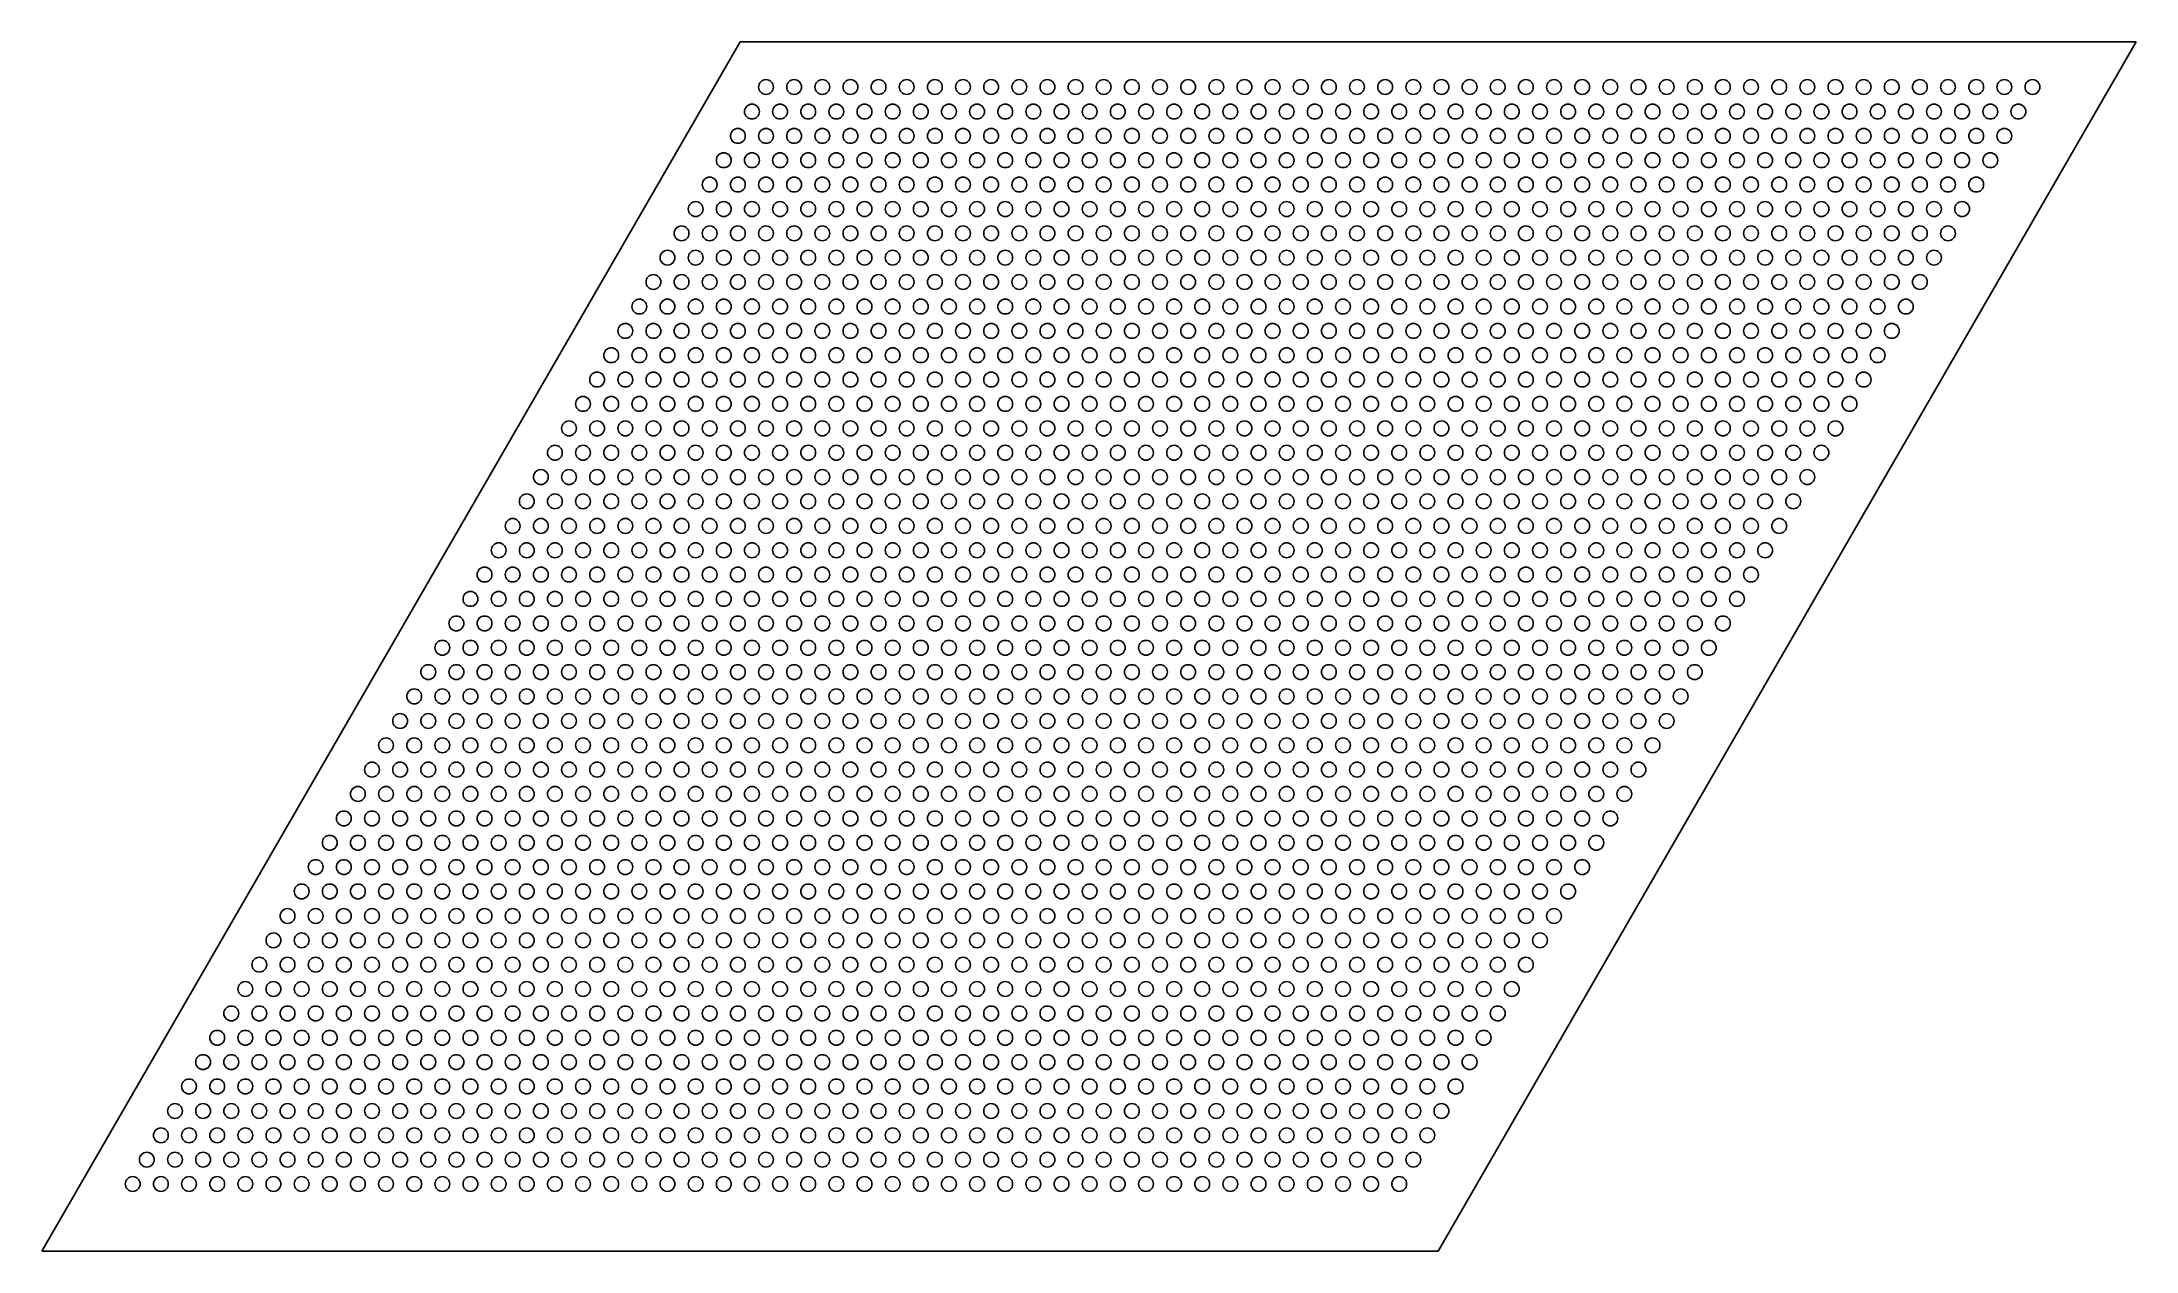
# Model space of a CAD drawing. Extents: x -69 to 35, y 0 to 60.
import ezdxf

# ---------------------------------------------------------------- set-up
doc = ezdxf.new("R2010")
doc.units = 0
doc.layers.add('VISIBLE', color=7, linetype='CONTINUOUS')

msp = doc.modelspace()

# ---------------------------------------------------------------- linework, layer by layer
at = {"layer": 'VISIBLE'}
for p, q in [((-69.45, 0), (-34.72, 60.15)), ((-34.72, 60.15), (34.72, 60.15)), ((34.72, 60.15), (0, 0)), ((0, 0), (-69.45, 0))]:
    msp.add_line(p, q, dxfattribs=at)
for centre in [(-33.43, 57.9), (-32.03, 57.9), (-30.63, 57.9), (-29.23, 57.9), (-27.83, 57.9), (-26.43, 57.9), (-25.03, 57.9), (-23.63, 57.9), (-22.23, 57.9), (-20.83, 57.9), (-19.43, 57.9), (-18.03, 57.9), (-16.63, 57.9), (-15.23, 57.9), (-13.83, 57.9), (-12.43, 57.9), (-11.03, 57.9), (-9.63, 57.9), (-8.23, 57.9), (-6.83, 57.9), (-5.43, 57.9), (-4.03, 57.9), (-2.63, 57.9), (-1.23, 57.9), (0.17, 57.9), (1.57, 57.9), (2.97, 57.9), (4.37, 57.9), (5.77, 57.9), (7.17, 57.9), (8.57, 57.9), (9.97, 57.9), (11.37, 57.9), (12.77, 57.9), (14.17, 57.9), (15.57, 57.9), (16.97, 57.9), (18.37, 57.9), (19.77, 57.9), (21.17, 57.9), (22.57, 57.9), (23.97, 57.9), (25.37, 57.9), (26.77, 57.9), (28.17, 57.9), (29.57, 57.9), (-34.13, 56.68), (-32.73, 56.68), (-31.33, 56.68), (-29.93, 56.68), (-28.53, 56.68), (-27.13, 56.68), (-25.73, 56.68), (-24.33, 56.68), (-22.93, 56.68), (-21.53, 56.68), (-20.13, 56.68), (-18.73, 56.68), (-17.33, 56.68), (-15.93, 56.68), (-14.53, 56.68), (-13.13, 56.68), (-11.73, 56.68), (-10.33, 56.68), (-8.93, 56.68), (-7.53, 56.68), (-6.13, 56.68), (-4.73, 56.68), (-3.33, 56.68), (-1.93, 56.68), (-0.53, 56.68), (0.87, 56.68), (2.27, 56.68), (3.67, 56.68), (5.07, 56.68), (6.47, 56.68), (7.87, 56.68), (9.27, 56.68), (10.67, 56.68), (12.07, 56.68), (13.47, 56.68), (14.87, 56.68), (16.27, 56.68), (17.67, 56.68), (19.07, 56.68), (20.47, 56.68), (21.87, 56.68), (23.27, 56.68), (24.67, 56.68), (26.07, 56.68), (27.47, 56.68), (28.87, 56.68), (-34.83, 55.47), (-33.43, 55.47), (-32.03, 55.47), (-30.63, 55.47), (-29.23, 55.47), (-27.83, 55.47), (-26.43, 55.47), (-25.03, 55.47), (-23.63, 55.47), (-22.23, 55.47), (-20.83, 55.47), (-19.43, 55.47), (-18.03, 55.47), (-16.63, 55.47), (-15.23, 55.47), (-13.83, 55.47), (-12.43, 55.47), (-11.03, 55.47), (-9.63, 55.47), (-8.23, 55.47), (-6.83, 55.47), (-5.43, 55.47), (-4.03, 55.47), (-2.63, 55.47), (-1.23, 55.47), (0.17, 55.47), (1.57, 55.47), (2.97, 55.47), (4.37, 55.47), (5.77, 55.47), (7.17, 55.47), (8.57, 55.47), (9.97, 55.47), (11.37, 55.47), (12.77, 55.47), (14.17, 55.47), (15.57, 55.47), (16.97, 55.47), (18.37, 55.47), (19.77, 55.47), (21.17, 55.47), (22.57, 55.47), (23.97, 55.47), (25.37, 55.47), (26.77, 55.47), (28.17, 55.47), (-35.53, 54.26), (-34.13, 54.26), (-32.73, 54.26), (-31.33, 54.26), (-29.93, 54.26), (-28.53, 54.26), (-27.13, 54.26), (-25.73, 54.26), (-24.33, 54.26), (-22.93, 54.26), (-21.53, 54.26), (-20.13, 54.26), (-18.73, 54.26), (-17.33, 54.26), (-15.93, 54.26), (-14.53, 54.26), (-13.13, 54.26), (-11.73, 54.26), (-10.33, 54.26), (-8.93, 54.26), (-7.53, 54.26), (-6.13, 54.26), (-4.73, 54.26), (-3.33, 54.26), (-1.93, 54.26), (-0.53, 54.26), (0.87, 54.26), (2.27, 54.26), (3.67, 54.26), (5.07, 54.26), (6.47, 54.26), (7.87, 54.26), (9.27, 54.26), (10.67, 54.26), (12.07, 54.26), (13.47, 54.26), (14.87, 54.26), (16.27, 54.26), (17.67, 54.26), (19.07, 54.26), (20.47, 54.26), (21.87, 54.26), (23.27, 54.26), (24.67, 54.26), (26.07, 54.26), (27.47, 54.26), (-36.23, 53.05), (-34.83, 53.05), (-33.43, 53.05), (-32.03, 53.05), (-30.63, 53.05), (-29.23, 53.05), (-27.83, 53.05), (-26.43, 53.05), (-25.03, 53.05), (-23.63, 53.05), (-22.23, 53.05), (-20.83, 53.05), (-19.43, 53.05), (-18.03, 53.05), (-16.63, 53.05), (-15.23, 53.05), (-13.83, 53.05), (-12.43, 53.05), (-11.03, 53.05), (-9.63, 53.05), (-8.23, 53.05), (-6.83, 53.05), (-5.43, 53.05), (-4.03, 53.05), (-2.63, 53.05), (-1.23, 53.05), (0.17, 53.05), (1.57, 53.05), (2.97, 53.05), (4.37, 53.05), (5.77, 53.05), (7.17, 53.05), (8.57, 53.05), (9.97, 53.05), (11.37, 53.05), (12.77, 53.05), (14.17, 53.05), (15.57, 53.05), (16.97, 53.05), (18.37, 53.05), (19.77, 53.05), (21.17, 53.05), (22.57, 53.05), (23.97, 53.05), (25.37, 53.05), (26.77, 53.05), (-36.93, 51.83), (-35.53, 51.83), (-34.13, 51.83), (-32.73, 51.83), (-31.33, 51.83), (-29.93, 51.83), (-28.53, 51.83), (-27.13, 51.83), (-25.73, 51.83), (-24.33, 51.83), (-22.93, 51.83), (-21.53, 51.83), (-20.13, 51.83), (-18.73, 51.83), (-17.33, 51.83), (-15.93, 51.83), (-14.53, 51.83), (-13.13, 51.83), (-11.73, 51.83), (-10.33, 51.83), (-8.93, 51.83), (-7.53, 51.83), (-6.13, 51.83), (-4.73, 51.83), (-3.33, 51.83), (-1.93, 51.83), (-0.53, 51.83), (0.87, 51.83), (2.27, 51.83), (3.67, 51.83), (5.07, 51.83), (6.47, 51.83), (7.87, 51.83), (9.27, 51.83), (10.67, 51.83), (12.07, 51.83), (13.47, 51.83), (14.87, 51.83), (16.27, 51.83), (17.67, 51.83), (19.07, 51.83), (20.47, 51.83), (21.87, 51.83), (23.27, 51.83), (24.67, 51.83), (26.07, 51.83), (-37.63, 50.62), (-36.23, 50.62), (-34.83, 50.62), (-33.43, 50.62), (-32.03, 50.62), (-30.63, 50.62), (-29.23, 50.62), (-27.83, 50.62), (-26.43, 50.62), (-25.03, 50.62), (-23.63, 50.62), (-22.23, 50.62), (-20.83, 50.62), (-19.43, 50.62), (-18.03, 50.62), (-16.63, 50.62), (-15.23, 50.62), (-13.83, 50.62), (-12.43, 50.62), (-11.03, 50.62), (-9.63, 50.62), (-8.23, 50.62), (-6.83, 50.62), (-5.43, 50.62), (-4.03, 50.62), (-2.63, 50.62), (-1.23, 50.62), (0.17, 50.62), (1.57, 50.62), (2.97, 50.62), (4.37, 50.62), (5.77, 50.62), (7.17, 50.62), (8.57, 50.62), (9.97, 50.62), (11.37, 50.62), (12.77, 50.62), (14.17, 50.62), (15.57, 50.62), (16.97, 50.62), (18.37, 50.62), (19.77, 50.62), (21.17, 50.62), (22.57, 50.62), (23.97, 50.62), (25.37, 50.62), (-38.33, 49.41), (-36.93, 49.41), (-35.53, 49.41), (-34.13, 49.41), (-32.73, 49.41), (-31.33, 49.41), (-29.93, 49.41), (-28.53, 49.41), (-27.13, 49.41), (-25.73, 49.41), (-24.33, 49.41), (-22.93, 49.41), (-21.53, 49.41), (-20.13, 49.41), (-18.73, 49.41), (-17.33, 49.41), (-15.93, 49.41), (-14.53, 49.41), (-13.13, 49.41), (-11.73, 49.41), (-10.33, 49.41), (-8.93, 49.41), (-7.53, 49.41), (-6.13, 49.41), (-4.73, 49.41), (-3.33, 49.41), (-1.93, 49.41), (-0.53, 49.41), (0.87, 49.41), (2.27, 49.41), (3.67, 49.41), (5.07, 49.41), (6.47, 49.41), (7.87, 49.41), (9.27, 49.41), (10.67, 49.41), (12.07, 49.41), (13.47, 49.41), (14.87, 49.41), (16.27, 49.41), (17.67, 49.41), (19.07, 49.41), (20.47, 49.41), (21.87, 49.41), (23.27, 49.41), (24.67, 49.41), (-39.03, 48.2), (-37.63, 48.2), (-36.23, 48.2), (-34.83, 48.2), (-33.43, 48.2), (-32.03, 48.2), (-30.63, 48.2), (-29.23, 48.2), (-27.83, 48.2), (-26.43, 48.2), (-25.03, 48.2), (-23.63, 48.2), (-22.23, 48.2), (-20.83, 48.2), (-19.43, 48.2), (-18.03, 48.2), (-16.63, 48.2), (-15.23, 48.2), (-13.83, 48.2), (-12.43, 48.2), (-11.03, 48.2), (-9.63, 48.2), (-8.23, 48.2), (-6.83, 48.2), (-5.43, 48.2), (-4.03, 48.2), (-2.63, 48.2), (-1.23, 48.2), (0.17, 48.2), (1.57, 48.2), (2.97, 48.2), (4.37, 48.2), (5.77, 48.2), (7.17, 48.2), (8.57, 48.2), (9.97, 48.2), (11.37, 48.2), (12.77, 48.2), (14.17, 48.2), (15.57, 48.2), (16.97, 48.2), (18.37, 48.2), (19.77, 48.2), (21.17, 48.2), (22.57, 48.2), (23.97, 48.2), (-39.73, 46.98), (-38.33, 46.98), (-36.93, 46.98), (-35.53, 46.98), (-34.13, 46.98), (-32.73, 46.98), (-31.33, 46.98), (-29.93, 46.98), (-28.53, 46.98), (-27.13, 46.98), (-25.73, 46.98), (-24.33, 46.98), (-22.93, 46.98), (-21.53, 46.98), (-20.13, 46.98), (-18.73, 46.98), (-17.33, 46.98), (-15.93, 46.98), (-14.53, 46.98), (-13.13, 46.98), (-11.73, 46.98), (-10.33, 46.98), (-8.93, 46.98), (-7.53, 46.98), (-6.13, 46.98), (-4.73, 46.98), (-3.33, 46.98), (-1.93, 46.98), (-0.53, 46.98), (0.87, 46.98), (2.27, 46.98), (3.67, 46.98), (5.07, 46.98), (6.47, 46.98), (7.87, 46.98), (9.27, 46.98), (10.67, 46.98), (12.07, 46.98), (13.47, 46.98), (14.87, 46.98), (16.27, 46.98), (17.67, 46.98), (19.07, 46.98), (20.47, 46.98), (21.87, 46.98), (23.27, 46.98), (-40.43, 45.77), (-39.03, 45.77), (-37.63, 45.77), (-36.23, 45.77), (-34.83, 45.77), (-33.43, 45.77), (-32.03, 45.77), (-30.63, 45.77), (-29.23, 45.77), (-27.83, 45.77), (-26.43, 45.77), (-25.03, 45.77), (-23.63, 45.77), (-22.23, 45.77), (-20.83, 45.77), (-19.43, 45.77), (-18.03, 45.77), (-16.63, 45.77), (-15.23, 45.77), (-13.83, 45.77), (-12.43, 45.77), (-11.03, 45.77), (-9.63, 45.77), (-8.23, 45.77), (-6.83, 45.77), (-5.43, 45.77), (-4.03, 45.77), (-2.63, 45.77), (-1.23, 45.77), (0.17, 45.77), (1.57, 45.77), (2.97, 45.77), (4.37, 45.77), (5.77, 45.77), (7.17, 45.77), (8.57, 45.77), (9.97, 45.77), (11.37, 45.77), (12.77, 45.77), (14.17, 45.77), (15.57, 45.77), (16.97, 45.77), (18.37, 45.77), (19.77, 45.77), (21.17, 45.77), (22.57, 45.77), (-41.13, 44.56), (-39.73, 44.56), (-38.33, 44.56), (-36.93, 44.56), (-35.53, 44.56), (-34.13, 44.56), (-32.73, 44.56), (-31.33, 44.56), (-29.93, 44.56), (-28.53, 44.56), (-27.13, 44.56), (-25.73, 44.56), (-24.33, 44.56), (-22.93, 44.56), (-21.53, 44.56), (-20.13, 44.56), (-18.73, 44.56), (-17.33, 44.56), (-15.93, 44.56), (-14.53, 44.56), (-13.13, 44.56), (-11.73, 44.56), (-10.33, 44.56), (-8.93, 44.56), (-7.53, 44.56), (-6.13, 44.56), (-4.73, 44.56), (-3.33, 44.56), (-1.93, 44.56), (-0.53, 44.56), (0.87, 44.56), (2.27, 44.56), (3.67, 44.56), (5.07, 44.56), (6.47, 44.56), (7.87, 44.56), (9.27, 44.56), (10.67, 44.56), (12.07, 44.56), (13.47, 44.56), (14.87, 44.56), (16.27, 44.56), (17.67, 44.56), (19.07, 44.56), (20.47, 44.56), (21.87, 44.56), (-41.83, 43.35), (-40.43, 43.35), (-39.03, 43.35), (-37.63, 43.35), (-36.23, 43.35), (-34.83, 43.35), (-33.43, 43.35), (-32.03, 43.35), (-30.63, 43.35), (-29.23, 43.35), (-27.83, 43.35), (-26.43, 43.35), (-25.03, 43.35), (-23.63, 43.35), (-22.23, 43.35), (-20.83, 43.35), (-19.43, 43.35), (-18.03, 43.35), (-16.63, 43.35), (-15.23, 43.35), (-13.83, 43.35), (-12.43, 43.35), (-11.03, 43.35), (-9.63, 43.35), (-8.23, 43.35), (-6.83, 43.35), (-5.43, 43.35), (-4.03, 43.35), (-2.63, 43.35), (-1.23, 43.35), (0.17, 43.35), (1.57, 43.35), (2.97, 43.35), (4.37, 43.35), (5.77, 43.35), (7.17, 43.35), (8.57, 43.35), (9.97, 43.35), (11.37, 43.35), (12.77, 43.35), (14.17, 43.35), (15.57, 43.35), (16.97, 43.35), (18.37, 43.35), (19.77, 43.35), (21.17, 43.35), (-42.53, 42.14), (-41.13, 42.14), (-39.73, 42.14), (-38.33, 42.14), (-36.93, 42.14), (-35.53, 42.14), (-34.13, 42.14), (-32.73, 42.14), (-31.33, 42.14), (-29.93, 42.14), (-28.53, 42.14), (-27.13, 42.14), (-25.73, 42.14), (-24.33, 42.14), (-22.93, 42.14), (-21.53, 42.14), (-20.13, 42.14), (-18.73, 42.14), (-17.33, 42.14), (-15.93, 42.14), (-14.53, 42.14), (-13.13, 42.14), (-11.73, 42.14), (-10.33, 42.14), (-8.93, 42.14), (-7.53, 42.14), (-6.13, 42.14), (-4.73, 42.14), (-3.33, 42.14), (-1.93, 42.14), (-0.53, 42.14), (0.87, 42.14), (2.27, 42.14), (3.67, 42.14), (5.07, 42.14), (6.47, 42.14), (7.87, 42.14), (9.27, 42.14), (10.67, 42.14), (12.07, 42.14), (13.47, 42.14), (14.87, 42.14), (16.27, 42.14), (17.67, 42.14), (19.07, 42.14), (20.47, 42.14), (-43.23, 40.92), (-41.83, 40.92), (-40.43, 40.92), (-39.03, 40.92), (-37.63, 40.92), (-36.23, 40.92), (-34.83, 40.92), (-33.43, 40.92), (-32.03, 40.92), (-30.63, 40.92), (-29.23, 40.92), (-27.83, 40.92), (-26.43, 40.92), (-25.03, 40.92), (-23.63, 40.92), (-22.23, 40.92), (-20.83, 40.92), (-19.43, 40.92), (-18.03, 40.92), (-16.63, 40.92), (-15.23, 40.92), (-13.83, 40.92), (-12.43, 40.92), (-11.03, 40.92), (-9.63, 40.92), (-8.23, 40.92), (-6.83, 40.92), (-5.43, 40.92), (-4.03, 40.92), (-2.63, 40.92), (-1.23, 40.92), (0.17, 40.92), (1.57, 40.92), (2.97, 40.92), (4.37, 40.92), (5.77, 40.92), (7.17, 40.92), (8.57, 40.92), (9.97, 40.92), (11.37, 40.92), (12.77, 40.92), (14.17, 40.92), (15.57, 40.92), (16.97, 40.92), (18.37, 40.92), (19.77, 40.92), (-43.93, 39.71), (-42.53, 39.71), (-41.13, 39.71), (-39.73, 39.71), (-38.33, 39.71), (-36.93, 39.71), (-35.53, 39.71), (-34.13, 39.71), (-32.73, 39.71), (-31.33, 39.71), (-29.93, 39.71), (-28.53, 39.71), (-27.13, 39.71), (-25.73, 39.71), (-24.33, 39.71), (-22.93, 39.71), (-21.53, 39.71), (-20.13, 39.71), (-18.73, 39.71), (-17.33, 39.71), (-15.93, 39.71), (-14.53, 39.71), (-13.13, 39.71), (-11.73, 39.71), (-10.33, 39.71), (-8.93, 39.71), (-7.53, 39.71), (-6.13, 39.71), (-4.73, 39.71), (-3.33, 39.71), (-1.93, 39.71), (-0.53, 39.71), (0.87, 39.71), (2.27, 39.71), (3.67, 39.71), (5.07, 39.71), (6.47, 39.71), (7.87, 39.71), (9.27, 39.71), (10.67, 39.71), (12.07, 39.71), (13.47, 39.71), (14.87, 39.71), (16.27, 39.71), (17.67, 39.71), (19.07, 39.71), (-44.63, 38.5), (-43.23, 38.5), (-41.83, 38.5), (-40.43, 38.5), (-39.03, 38.5), (-37.63, 38.5), (-36.23, 38.5), (-34.83, 38.5), (-33.43, 38.5), (-32.03, 38.5), (-30.63, 38.5), (-29.23, 38.5), (-27.83, 38.5), (-26.43, 38.5), (-25.03, 38.5), (-23.63, 38.5), (-22.23, 38.5), (-20.83, 38.5), (-19.43, 38.5), (-18.03, 38.5), (-16.63, 38.5), (-15.23, 38.5), (-13.83, 38.5), (-12.43, 38.5), (-11.03, 38.5), (-9.63, 38.5), (-8.23, 38.5), (-6.83, 38.5), (-5.43, 38.5), (-4.03, 38.5), (-2.63, 38.5), (-1.23, 38.5), (0.17, 38.5), (1.57, 38.5), (2.97, 38.5), (4.37, 38.5), (5.77, 38.5), (7.17, 38.5), (8.57, 38.5), (9.97, 38.5), (11.37, 38.5), (12.77, 38.5), (14.17, 38.5), (15.57, 38.5), (16.97, 38.5), (18.37, 38.5), (-45.33, 37.29), (-43.93, 37.29), (-42.53, 37.29), (-41.13, 37.29), (-39.73, 37.29), (-38.33, 37.29), (-36.93, 37.29), (-35.53, 37.29), (-34.13, 37.29), (-32.73, 37.29), (-31.33, 37.29), (-29.93, 37.29), (-28.53, 37.29), (-27.13, 37.29), (-25.73, 37.29), (-24.33, 37.29), (-22.93, 37.29), (-21.53, 37.29), (-20.13, 37.29), (-18.73, 37.29), (-17.33, 37.29), (-15.93, 37.29), (-14.53, 37.29), (-13.13, 37.29), (-11.73, 37.29), (-10.33, 37.29), (-8.93, 37.29), (-7.53, 37.29), (-6.13, 37.29), (-4.73, 37.29), (-3.33, 37.29), (-1.93, 37.29), (-0.53, 37.29), (0.87, 37.29), (2.27, 37.29), (3.67, 37.29), (5.07, 37.29), (6.47, 37.29), (7.87, 37.29), (9.27, 37.29), (10.67, 37.29), (12.07, 37.29), (13.47, 37.29), (14.87, 37.29), (16.27, 37.29), (17.67, 37.29), (-46.03, 36.07), (-44.63, 36.07), (-43.23, 36.07), (-41.83, 36.07), (-40.43, 36.07), (-39.03, 36.07), (-37.63, 36.07), (-36.23, 36.07), (-34.83, 36.07), (-33.43, 36.07), (-32.03, 36.07), (-30.63, 36.07), (-29.23, 36.07), (-27.83, 36.07), (-26.43, 36.07), (-25.03, 36.07), (-23.63, 36.07), (-22.23, 36.07), (-20.83, 36.07), (-19.43, 36.07), (-18.03, 36.07), (-16.63, 36.07), (-15.23, 36.07), (-13.83, 36.07), (-12.43, 36.07), (-11.03, 36.07), (-9.63, 36.07), (-8.23, 36.07), (-6.83, 36.07), (-5.43, 36.07), (-4.03, 36.07), (-2.63, 36.07), (-1.23, 36.07), (0.17, 36.07), (1.57, 36.07), (2.97, 36.07), (4.37, 36.07), (5.77, 36.07), (7.17, 36.07), (8.57, 36.07), (9.97, 36.07), (11.37, 36.07), (12.77, 36.07), (14.17, 36.07), (15.57, 36.07), (16.97, 36.07), (-46.73, 34.86), (-45.33, 34.86), (-43.93, 34.86), (-42.53, 34.86), (-41.13, 34.86), (-39.73, 34.86), (-38.33, 34.86), (-36.93, 34.86), (-35.53, 34.86), (-34.13, 34.86), (-32.73, 34.86), (-31.33, 34.86), (-29.93, 34.86), (-28.53, 34.86), (-27.13, 34.86), (-25.73, 34.86), (-24.33, 34.86), (-22.93, 34.86), (-21.53, 34.86), (-20.13, 34.86), (-18.73, 34.86), (-17.33, 34.86), (-15.93, 34.86), (-14.53, 34.86), (-13.13, 34.86), (-11.73, 34.86), (-10.33, 34.86), (-8.93, 34.86), (-7.53, 34.86), (-6.13, 34.86), (-4.73, 34.86), (-3.33, 34.86), (-1.93, 34.86), (-0.53, 34.86), (0.87, 34.86), (2.27, 34.86), (3.67, 34.86), (5.07, 34.86), (6.47, 34.86), (7.87, 34.86), (9.27, 34.86), (10.67, 34.86), (12.07, 34.86), (13.47, 34.86), (14.87, 34.86), (16.27, 34.86), (-47.43, 33.65), (-46.03, 33.65), (-44.63, 33.65), (-43.23, 33.65), (-41.83, 33.65), (-40.43, 33.65), (-39.03, 33.65), (-37.63, 33.65), (-36.23, 33.65), (-34.83, 33.65), (-33.43, 33.65), (-32.03, 33.65), (-30.63, 33.65), (-29.23, 33.65), (-27.83, 33.65), (-26.43, 33.65), (-25.03, 33.65), (-23.63, 33.65), (-22.23, 33.65), (-20.83, 33.65), (-19.43, 33.65), (-18.03, 33.65), (-16.63, 33.65), (-15.23, 33.65), (-13.83, 33.65), (-12.43, 33.65), (-11.03, 33.65), (-9.63, 33.65), (-8.23, 33.65), (-6.83, 33.65), (-5.43, 33.65), (-4.03, 33.65), (-2.63, 33.65), (-1.23, 33.65), (0.17, 33.65), (1.57, 33.65), (2.97, 33.65), (4.37, 33.65), (5.77, 33.65), (7.17, 33.65), (8.57, 33.65), (9.97, 33.65), (11.37, 33.65), (12.77, 33.65), (14.17, 33.65), (15.57, 33.65), (-48.13, 32.44), (-46.73, 32.44), (-45.33, 32.44), (-43.93, 32.44), (-42.53, 32.44), (-41.13, 32.44), (-39.73, 32.44), (-38.33, 32.44), (-36.93, 32.44), (-35.53, 32.44), (-34.13, 32.44), (-32.73, 32.44), (-31.33, 32.44), (-29.93, 32.44), (-28.53, 32.44), (-27.13, 32.44), (-25.73, 32.44), (-24.33, 32.44), (-22.93, 32.44), (-21.53, 32.44), (-20.13, 32.44), (-18.73, 32.44), (-17.33, 32.44), (-15.93, 32.44), (-14.53, 32.44), (-13.13, 32.44), (-11.73, 32.44), (-10.33, 32.44), (-8.93, 32.44), (-7.53, 32.44), (-6.13, 32.44), (-4.73, 32.44), (-3.33, 32.44), (-1.93, 32.44), (-0.53, 32.44), (0.87, 32.44), (2.27, 32.44), (3.67, 32.44), (5.07, 32.44), (6.47, 32.44), (7.87, 32.44), (9.27, 32.44), (10.67, 32.44), (12.07, 32.44), (13.47, 32.44), (14.87, 32.44), (-48.83, 31.22), (-47.43, 31.22), (-46.03, 31.22), (-44.63, 31.22), (-43.23, 31.22), (-41.83, 31.22), (-40.43, 31.22), (-39.03, 31.22), (-37.63, 31.22), (-36.23, 31.22), (-34.83, 31.22), (-33.43, 31.22), (-32.03, 31.22), (-30.63, 31.22), (-29.23, 31.22), (-27.83, 31.22), (-26.43, 31.22), (-25.03, 31.22), (-23.63, 31.22), (-22.23, 31.22), (-20.83, 31.22), (-19.43, 31.22), (-18.03, 31.22), (-16.63, 31.22), (-15.23, 31.22), (-13.83, 31.22), (-12.43, 31.22), (-11.03, 31.22), (-9.63, 31.22), (-8.23, 31.22), (-6.83, 31.22), (-5.43, 31.22), (-4.03, 31.22), (-2.63, 31.22), (-1.23, 31.22), (0.17, 31.22), (1.57, 31.22), (2.97, 31.22), (4.37, 31.22), (5.77, 31.22), (7.17, 31.22), (8.57, 31.22), (9.97, 31.22), (11.37, 31.22), (12.77, 31.22), (14.17, 31.22), (-49.53, 30.01), (-48.13, 30.01), (-46.73, 30.01), (-45.33, 30.01), (-43.93, 30.01), (-42.53, 30.01), (-41.13, 30.01), (-39.73, 30.01), (-38.33, 30.01), (-36.93, 30.01), (-35.53, 30.01), (-34.13, 30.01), (-32.73, 30.01), (-31.33, 30.01), (-29.93, 30.01), (-28.53, 30.01), (-27.13, 30.01), (-25.73, 30.01), (-24.33, 30.01), (-22.93, 30.01), (-21.53, 30.01), (-20.13, 30.01), (-18.73, 30.01), (-17.33, 30.01), (-15.93, 30.01), (-14.53, 30.01), (-13.13, 30.01), (-11.73, 30.01), (-10.33, 30.01), (-8.93, 30.01), (-7.53, 30.01), (-6.13, 30.01), (-4.73, 30.01), (-3.33, 30.01), (-1.93, 30.01), (-0.53, 30.01), (0.87, 30.01), (2.27, 30.01), (3.67, 30.01), (5.07, 30.01), (6.47, 30.01), (7.87, 30.01), (9.27, 30.01), (10.67, 30.01), (12.07, 30.01), (13.47, 30.01), (-50.23, 28.8), (-48.83, 28.8), (-47.43, 28.8), (-46.03, 28.8), (-44.63, 28.8), (-43.23, 28.8), (-41.83, 28.8), (-40.43, 28.8), (-39.03, 28.8), (-37.63, 28.8), (-36.23, 28.8), (-34.83, 28.8), (-33.43, 28.8), (-32.03, 28.8), (-30.63, 28.8), (-29.23, 28.8), (-27.83, 28.8), (-26.43, 28.8), (-25.03, 28.8), (-23.63, 28.8), (-22.23, 28.8), (-20.83, 28.8), (-19.43, 28.8), (-18.03, 28.8), (-16.63, 28.8), (-15.23, 28.8), (-13.83, 28.8), (-12.43, 28.8), (-11.03, 28.8), (-9.63, 28.8), (-8.23, 28.8), (-6.83, 28.8), (-5.43, 28.8), (-4.03, 28.8), (-2.63, 28.8), (-1.23, 28.8), (0.17, 28.8), (1.57, 28.8), (2.97, 28.8), (4.37, 28.8), (5.77, 28.8), (7.17, 28.8), (8.57, 28.8), (9.97, 28.8), (11.37, 28.8), (12.77, 28.8), (-50.93, 27.59), (-49.53, 27.59), (-48.13, 27.59), (-46.73, 27.59), (-45.33, 27.59), (-43.93, 27.59), (-42.53, 27.59), (-41.13, 27.59), (-39.73, 27.59), (-38.33, 27.59), (-36.93, 27.59), (-35.53, 27.59), (-34.13, 27.59), (-32.73, 27.59), (-31.33, 27.59), (-29.93, 27.59), (-28.53, 27.59), (-27.13, 27.59), (-25.73, 27.59), (-24.33, 27.59), (-22.93, 27.59), (-21.53, 27.59), (-20.13, 27.59), (-18.73, 27.59), (-17.33, 27.59), (-15.93, 27.59), (-14.53, 27.59), (-13.13, 27.59), (-11.73, 27.59), (-10.33, 27.59), (-8.93, 27.59), (-7.53, 27.59), (-6.13, 27.59), (-4.73, 27.59), (-3.33, 27.59), (-1.93, 27.59), (-0.53, 27.59), (0.87, 27.59), (2.27, 27.59), (3.67, 27.59), (5.07, 27.59), (6.47, 27.59), (7.87, 27.59), (9.27, 27.59), (10.67, 27.59), (12.07, 27.59), (-51.63, 26.37), (-50.23, 26.37), (-48.83, 26.37), (-47.43, 26.37), (-46.03, 26.37), (-44.63, 26.37), (-43.23, 26.37), (-41.83, 26.37), (-40.43, 26.37), (-39.03, 26.37), (-37.63, 26.37), (-36.23, 26.37), (-34.83, 26.37), (-33.43, 26.37), (-32.03, 26.37), (-30.63, 26.37), (-29.23, 26.37), (-27.83, 26.37), (-26.43, 26.37), (-25.03, 26.37), (-23.63, 26.37), (-22.23, 26.37), (-20.83, 26.37), (-19.43, 26.37), (-18.03, 26.37), (-16.63, 26.37), (-15.23, 26.37), (-13.83, 26.37), (-12.43, 26.37), (-11.03, 26.37), (-9.63, 26.37), (-8.23, 26.37), (-6.83, 26.37), (-5.43, 26.37), (-4.03, 26.37), (-2.63, 26.37), (-1.23, 26.37), (0.17, 26.37), (1.57, 26.37), (2.97, 26.37), (4.37, 26.37), (5.77, 26.37), (7.17, 26.37), (8.57, 26.37), (9.97, 26.37), (11.37, 26.37), (-52.33, 25.16), (-50.93, 25.16), (-49.53, 25.16), (-48.13, 25.16), (-46.73, 25.16), (-45.33, 25.16), (-43.93, 25.16), (-42.53, 25.16), (-41.13, 25.16), (-39.73, 25.16), (-38.33, 25.16), (-36.93, 25.16), (-35.53, 25.16), (-34.13, 25.16), (-32.73, 25.16), (-31.33, 25.16), (-29.93, 25.16), (-28.53, 25.16), (-27.13, 25.16), (-25.73, 25.16), (-24.33, 25.16), (-22.93, 25.16), (-21.53, 25.16), (-20.13, 25.16), (-18.73, 25.16), (-17.33, 25.16), (-15.93, 25.16), (-14.53, 25.16), (-13.13, 25.16), (-11.73, 25.16), (-10.33, 25.16), (-8.93, 25.16), (-7.53, 25.16), (-6.13, 25.16), (-4.73, 25.16), (-3.33, 25.16), (-1.93, 25.16), (-0.53, 25.16), (0.87, 25.16), (2.27, 25.16), (3.67, 25.16), (5.07, 25.16), (6.47, 25.16), (7.87, 25.16), (9.27, 25.16), (10.67, 25.16), (-53.03, 23.95), (-51.63, 23.95), (-50.23, 23.95), (-48.83, 23.95), (-47.43, 23.95), (-46.03, 23.95), (-44.63, 23.95), (-43.23, 23.95), (-41.83, 23.95), (-40.43, 23.95), (-39.03, 23.95), (-37.63, 23.95), (-36.23, 23.95), (-34.83, 23.95), (-33.43, 23.95), (-32.03, 23.95), (-30.63, 23.95), (-29.23, 23.95), (-27.83, 23.95), (-26.43, 23.95), (-25.03, 23.95), (-23.63, 23.95), (-22.23, 23.95), (-20.83, 23.95), (-19.43, 23.95), (-18.03, 23.95), (-16.63, 23.95), (-15.23, 23.95), (-13.83, 23.95), (-12.43, 23.95), (-11.03, 23.95), (-9.63, 23.95), (-8.23, 23.95), (-6.83, 23.95), (-5.43, 23.95), (-4.03, 23.95), (-2.63, 23.95), (-1.23, 23.95), (0.17, 23.95), (1.57, 23.95), (2.97, 23.95), (4.37, 23.95), (5.77, 23.95), (7.17, 23.95), (8.57, 23.95), (9.97, 23.95), (-53.73, 22.74), (-52.33, 22.74), (-50.93, 22.74), (-49.53, 22.74), (-48.13, 22.74), (-46.73, 22.74), (-45.33, 22.74), (-43.93, 22.74), (-42.53, 22.74), (-41.13, 22.74), (-39.73, 22.74), (-38.33, 22.74), (-36.93, 22.74), (-35.53, 22.74), (-34.13, 22.74), (-32.73, 22.74), (-31.33, 22.74), (-29.93, 22.74), (-28.53, 22.74), (-27.13, 22.74), (-25.73, 22.74), (-24.33, 22.74), (-22.93, 22.74), (-21.53, 22.74), (-20.13, 22.74), (-18.73, 22.74), (-17.33, 22.74), (-15.93, 22.74), (-14.53, 22.74), (-13.13, 22.74), (-11.73, 22.74), (-10.33, 22.74), (-8.93, 22.74), (-7.53, 22.74), (-6.13, 22.74), (-4.73, 22.74), (-3.33, 22.74), (-1.93, 22.74), (-0.53, 22.74), (0.87, 22.74), (2.27, 22.74), (3.67, 22.74), (5.07, 22.74), (6.47, 22.74), (7.87, 22.74), (9.27, 22.74), (-54.43, 21.52), (-53.03, 21.52), (-51.63, 21.52), (-50.23, 21.52), (-48.83, 21.52), (-47.43, 21.52), (-46.03, 21.52), (-44.63, 21.52), (-43.23, 21.52), (-41.83, 21.52), (-40.43, 21.52), (-39.03, 21.52), (-37.63, 21.52), (-36.23, 21.52), (-34.83, 21.52), (-33.43, 21.52), (-32.03, 21.52), (-30.63, 21.52), (-29.23, 21.52), (-27.83, 21.52), (-26.43, 21.52), (-25.03, 21.52), (-23.63, 21.52), (-22.23, 21.52), (-20.83, 21.52), (-19.43, 21.52), (-18.03, 21.52), (-16.63, 21.52), (-15.23, 21.52), (-13.83, 21.52), (-12.43, 21.52), (-11.03, 21.52), (-9.63, 21.52), (-8.23, 21.52), (-6.83, 21.52), (-5.43, 21.52), (-4.03, 21.52), (-2.63, 21.52), (-1.23, 21.52), (0.17, 21.52), (1.57, 21.52), (2.97, 21.52), (4.37, 21.52), (5.77, 21.52), (7.17, 21.52), (8.57, 21.52), (-55.13, 20.31), (-53.73, 20.31), (-52.33, 20.31), (-50.93, 20.31), (-49.53, 20.31), (-48.13, 20.31), (-46.73, 20.31), (-45.33, 20.31), (-43.93, 20.31), (-42.53, 20.31), (-41.13, 20.31), (-39.73, 20.31), (-38.33, 20.31), (-36.93, 20.31), (-35.53, 20.31), (-34.13, 20.31), (-32.73, 20.31), (-31.33, 20.31), (-29.93, 20.31), (-28.53, 20.31), (-27.13, 20.31), (-25.73, 20.31), (-24.33, 20.31), (-22.93, 20.31), (-21.53, 20.31), (-20.13, 20.31), (-18.73, 20.31), (-17.33, 20.31), (-15.93, 20.31), (-14.53, 20.31), (-13.13, 20.31), (-11.73, 20.31), (-10.33, 20.31), (-8.93, 20.31), (-7.53, 20.31), (-6.13, 20.31), (-4.73, 20.31), (-3.33, 20.31), (-1.93, 20.31), (-0.53, 20.31), (0.87, 20.31), (2.27, 20.31), (3.67, 20.31), (5.07, 20.31), (6.47, 20.31), (7.87, 20.31), (-55.83, 19.1), (-54.43, 19.1), (-53.03, 19.1), (-51.63, 19.1), (-50.23, 19.1), (-48.83, 19.1), (-47.43, 19.1), (-46.03, 19.1), (-44.63, 19.1), (-43.23, 19.1), (-41.83, 19.1), (-40.43, 19.1), (-39.03, 19.1), (-37.63, 19.1), (-36.23, 19.1), (-34.83, 19.1), (-33.43, 19.1), (-32.03, 19.1), (-30.63, 19.1), (-29.23, 19.1), (-27.83, 19.1), (-26.43, 19.1), (-25.03, 19.1), (-23.63, 19.1), (-22.23, 19.1), (-20.83, 19.1), (-19.43, 19.1), (-18.03, 19.1), (-16.63, 19.1), (-15.23, 19.1), (-13.83, 19.1), (-12.43, 19.1), (-11.03, 19.1), (-9.63, 19.1), (-8.23, 19.1), (-6.83, 19.1), (-5.43, 19.1), (-4.03, 19.1), (-2.63, 19.1), (-1.23, 19.1), (0.17, 19.1), (1.57, 19.1), (2.97, 19.1), (4.37, 19.1), (5.77, 19.1), (7.17, 19.1), (-56.53, 17.89), (-55.13, 17.89), (-53.73, 17.89), (-52.33, 17.89), (-50.93, 17.89), (-49.53, 17.89), (-48.13, 17.89), (-46.73, 17.89), (-45.33, 17.89), (-43.93, 17.89), (-42.53, 17.89), (-41.13, 17.89), (-39.73, 17.89), (-38.33, 17.89), (-36.93, 17.89), (-35.53, 17.89), (-34.13, 17.89), (-32.73, 17.89), (-31.33, 17.89), (-29.93, 17.89), (-28.53, 17.89), (-27.13, 17.89), (-25.73, 17.89), (-24.33, 17.89), (-22.93, 17.89), (-21.53, 17.89), (-20.13, 17.89), (-18.73, 17.89), (-17.33, 17.89), (-15.93, 17.89), (-14.53, 17.89), (-13.13, 17.89), (-11.73, 17.89), (-10.33, 17.89), (-8.93, 17.89), (-7.53, 17.89), (-6.13, 17.89), (-4.73, 17.89), (-3.33, 17.89), (-1.93, 17.89), (-0.53, 17.89), (0.87, 17.89), (2.27, 17.89), (3.67, 17.89), (5.07, 17.89), (6.47, 17.89), (-57.23, 16.67), (-55.83, 16.67), (-54.43, 16.67), (-53.03, 16.67), (-51.63, 16.67), (-50.23, 16.67), (-48.83, 16.67), (-47.43, 16.67), (-46.03, 16.67), (-44.63, 16.67), (-43.23, 16.67), (-41.83, 16.67), (-40.43, 16.67), (-39.03, 16.67), (-37.63, 16.67), (-36.23, 16.67), (-34.83, 16.67), (-33.43, 16.67), (-32.03, 16.67), (-30.63, 16.67), (-29.23, 16.67), (-27.83, 16.67), (-26.43, 16.67), (-25.03, 16.67), (-23.63, 16.67), (-22.23, 16.67), (-20.83, 16.67), (-19.43, 16.67), (-18.03, 16.67), (-16.63, 16.67), (-15.23, 16.67), (-13.83, 16.67), (-12.43, 16.67), (-11.03, 16.67), (-9.63, 16.67), (-8.23, 16.67), (-6.83, 16.67), (-5.43, 16.67), (-4.03, 16.67), (-2.63, 16.67), (-1.23, 16.67), (0.17, 16.67), (1.57, 16.67), (2.97, 16.67), (4.37, 16.67), (5.77, 16.67), (-57.93, 15.46), (-56.53, 15.46), (-55.13, 15.46), (-53.73, 15.46), (-52.33, 15.46), (-50.93, 15.46), (-49.53, 15.46), (-48.13, 15.46), (-46.73, 15.46), (-45.33, 15.46), (-43.93, 15.46), (-42.53, 15.46), (-41.13, 15.46), (-39.73, 15.46), (-38.33, 15.46), (-36.93, 15.46), (-35.53, 15.46), (-34.13, 15.46), (-32.73, 15.46), (-31.33, 15.46), (-29.93, 15.46), (-28.53, 15.46), (-27.13, 15.46), (-25.73, 15.46), (-24.33, 15.46), (-22.93, 15.46), (-21.53, 15.46), (-20.13, 15.46), (-18.73, 15.46), (-17.33, 15.46), (-15.93, 15.46), (-14.53, 15.46), (-13.13, 15.46), (-11.73, 15.46), (-10.33, 15.46), (-8.93, 15.46), (-7.53, 15.46), (-6.13, 15.46), (-4.73, 15.46), (-3.33, 15.46), (-1.93, 15.46), (-0.53, 15.46), (0.87, 15.46), (2.27, 15.46), (3.67, 15.46), (5.07, 15.46), (-58.63, 14.25), (-57.23, 14.25), (-55.83, 14.25), (-54.43, 14.25), (-53.03, 14.25), (-51.63, 14.25), (-50.23, 14.25), (-48.83, 14.25), (-47.43, 14.25), (-46.03, 14.25), (-44.63, 14.25), (-43.23, 14.25), (-41.83, 14.25), (-40.43, 14.25), (-39.03, 14.25), (-37.63, 14.25), (-36.23, 14.25), (-34.83, 14.25), (-33.43, 14.25), (-32.03, 14.25), (-30.63, 14.25), (-29.23, 14.25), (-27.83, 14.25), (-26.43, 14.25), (-25.03, 14.25), (-23.63, 14.25), (-22.23, 14.25), (-20.83, 14.25), (-19.43, 14.25), (-18.03, 14.25), (-16.63, 14.25), (-15.23, 14.25), (-13.83, 14.25), (-12.43, 14.25), (-11.03, 14.25), (-9.63, 14.25), (-8.23, 14.25), (-6.83, 14.25), (-5.43, 14.25), (-4.03, 14.25), (-2.63, 14.25), (-1.23, 14.25), (0.17, 14.25), (1.57, 14.25), (2.97, 14.25), (4.37, 14.25), (-59.33, 13.04), (-57.93, 13.04), (-56.53, 13.04), (-55.13, 13.04), (-53.73, 13.04), (-52.33, 13.04), (-50.93, 13.04), (-49.53, 13.04), (-48.13, 13.04), (-46.73, 13.04), (-45.33, 13.04), (-43.93, 13.04), (-42.53, 13.04), (-41.13, 13.04), (-39.73, 13.04), (-38.33, 13.04), (-36.93, 13.04), (-35.53, 13.04), (-34.13, 13.04), (-32.73, 13.04), (-31.33, 13.04), (-29.93, 13.04), (-28.53, 13.04), (-27.13, 13.04), (-25.73, 13.04), (-24.33, 13.04), (-22.93, 13.04), (-21.53, 13.04), (-20.13, 13.04), (-18.73, 13.04), (-17.33, 13.04), (-15.93, 13.04), (-14.53, 13.04), (-13.13, 13.04), (-11.73, 13.04), (-10.33, 13.04), (-8.93, 13.04), (-7.53, 13.04), (-6.13, 13.04), (-4.73, 13.04), (-3.33, 13.04), (-1.93, 13.04), (-0.53, 13.04), (0.87, 13.04), (2.27, 13.04), (3.67, 13.04), (-60.03, 11.82), (-58.63, 11.82), (-57.23, 11.82), (-55.83, 11.82), (-54.43, 11.82), (-53.03, 11.82), (-51.63, 11.82), (-50.23, 11.82), (-48.83, 11.82), (-47.43, 11.82), (-46.03, 11.82), (-44.63, 11.82), (-43.23, 11.82), (-41.83, 11.82), (-40.43, 11.82), (-39.03, 11.82), (-37.63, 11.82), (-36.23, 11.82), (-34.83, 11.82), (-33.43, 11.82), (-32.03, 11.82), (-30.63, 11.82), (-29.23, 11.82), (-27.83, 11.82), (-26.43, 11.82), (-25.03, 11.82), (-23.63, 11.82), (-22.23, 11.82), (-20.83, 11.82), (-19.43, 11.82), (-18.03, 11.82), (-16.63, 11.82), (-15.23, 11.82), (-13.83, 11.82), (-12.43, 11.82), (-11.03, 11.82), (-9.63, 11.82), (-8.23, 11.82), (-6.83, 11.82), (-5.43, 11.82), (-4.03, 11.82), (-2.63, 11.82), (-1.23, 11.82), (0.17, 11.82), (1.57, 11.82), (2.97, 11.82), (-60.73, 10.61), (-59.33, 10.61), (-57.93, 10.61), (-56.53, 10.61), (-55.13, 10.61), (-53.73, 10.61), (-52.33, 10.61), (-50.93, 10.61), (-49.53, 10.61), (-48.13, 10.61), (-46.73, 10.61), (-45.33, 10.61), (-43.93, 10.61), (-42.53, 10.61), (-41.13, 10.61), (-39.73, 10.61), (-38.33, 10.61), (-36.93, 10.61), (-35.53, 10.61), (-34.13, 10.61), (-32.73, 10.61), (-31.33, 10.61), (-29.93, 10.61), (-28.53, 10.61), (-27.13, 10.61), (-25.73, 10.61), (-24.33, 10.61), (-22.93, 10.61), (-21.53, 10.61), (-20.13, 10.61), (-18.73, 10.61), (-17.33, 10.61), (-15.93, 10.61), (-14.53, 10.61), (-13.13, 10.61), (-11.73, 10.61), (-10.33, 10.61), (-8.93, 10.61), (-7.53, 10.61), (-6.13, 10.61), (-4.73, 10.61), (-3.33, 10.61), (-1.93, 10.61), (-0.53, 10.61), (0.87, 10.61), (2.27, 10.61), (-61.43, 9.4), (-60.03, 9.4), (-58.63, 9.4), (-57.23, 9.4), (-55.83, 9.4), (-54.43, 9.4), (-53.03, 9.4), (-51.63, 9.4), (-50.23, 9.4), (-48.83, 9.4), (-47.43, 9.4), (-46.03, 9.4), (-44.63, 9.4), (-43.23, 9.4), (-41.83, 9.4), (-40.43, 9.4), (-39.03, 9.4), (-37.63, 9.4), (-36.23, 9.4), (-34.83, 9.4), (-33.43, 9.4), (-32.03, 9.4), (-30.63, 9.4), (-29.23, 9.4), (-27.83, 9.4), (-26.43, 9.4), (-25.03, 9.4), (-23.63, 9.4), (-22.23, 9.4), (-20.83, 9.4), (-19.43, 9.4), (-18.03, 9.4), (-16.63, 9.4), (-15.23, 9.4), (-13.83, 9.4), (-12.43, 9.4), (-11.03, 9.4), (-9.63, 9.4), (-8.23, 9.4), (-6.83, 9.4), (-5.43, 9.4), (-4.03, 9.4), (-2.63, 9.4), (-1.23, 9.4), (0.17, 9.4), (1.57, 9.4), (-62.13, 8.19), (-60.73, 8.19), (-59.33, 8.19), (-57.93, 8.19), (-56.53, 8.19), (-55.13, 8.19), (-53.73, 8.19), (-52.33, 8.19), (-50.93, 8.19), (-49.53, 8.19), (-48.13, 8.19), (-46.73, 8.19), (-45.33, 8.19), (-43.93, 8.19), (-42.53, 8.19), (-41.13, 8.19), (-39.73, 8.19), (-38.33, 8.19), (-36.93, 8.19), (-35.53, 8.19), (-34.13, 8.19), (-32.73, 8.19), (-31.33, 8.19), (-29.93, 8.19), (-28.53, 8.19), (-27.13, 8.19), (-25.73, 8.19), (-24.33, 8.19), (-22.93, 8.19), (-21.53, 8.19), (-20.13, 8.19), (-18.73, 8.19), (-17.33, 8.19), (-15.93, 8.19), (-14.53, 8.19), (-13.13, 8.19), (-11.73, 8.19), (-10.33, 8.19), (-8.93, 8.19), (-7.53, 8.19), (-6.13, 8.19), (-4.73, 8.19), (-3.33, 8.19), (-1.93, 8.19), (-0.53, 8.19), (0.87, 8.19), (-62.83, 6.97), (-61.43, 6.97), (-60.03, 6.97), (-58.63, 6.97), (-57.23, 6.97), (-55.83, 6.97), (-54.43, 6.97), (-53.03, 6.97), (-51.63, 6.97), (-50.23, 6.97), (-48.83, 6.97), (-47.43, 6.97), (-46.03, 6.97), (-44.63, 6.97), (-43.23, 6.97), (-41.83, 6.97), (-40.43, 6.97), (-39.03, 6.97), (-37.63, 6.97), (-36.23, 6.97), (-34.83, 6.97), (-33.43, 6.97), (-32.03, 6.97), (-30.63, 6.97), (-29.23, 6.97), (-27.83, 6.97), (-26.43, 6.97), (-25.03, 6.97), (-23.63, 6.97), (-22.23, 6.97), (-20.83, 6.97), (-19.43, 6.97), (-18.03, 6.97), (-16.63, 6.97), (-15.23, 6.97), (-13.83, 6.97), (-12.43, 6.97), (-11.03, 6.97), (-9.63, 6.97), (-8.23, 6.97), (-6.83, 6.97), (-5.43, 6.97), (-4.03, 6.97), (-2.63, 6.97), (-1.23, 6.97), (0.17, 6.97), (-63.53, 5.76), (-62.13, 5.76), (-60.73, 5.76), (-59.33, 5.76), (-57.93, 5.76), (-56.53, 5.76), (-55.13, 5.76), (-53.73, 5.76), (-52.33, 5.76), (-50.93, 5.76), (-49.53, 5.76), (-48.13, 5.76), (-46.73, 5.76), (-45.33, 5.76), (-43.93, 5.76), (-42.53, 5.76), (-41.13, 5.76), (-39.73, 5.76), (-38.33, 5.76), (-36.93, 5.76), (-35.53, 5.76), (-34.13, 5.76), (-32.73, 5.76), (-31.33, 5.76), (-29.93, 5.76), (-28.53, 5.76), (-27.13, 5.76), (-25.73, 5.76), (-24.33, 5.76), (-22.93, 5.76), (-21.53, 5.76), (-20.13, 5.76), (-18.73, 5.76), (-17.33, 5.76), (-15.93, 5.76), (-14.53, 5.76), (-13.13, 5.76), (-11.73, 5.76), (-10.33, 5.76), (-8.93, 5.76), (-7.53, 5.76), (-6.13, 5.76), (-4.73, 5.76), (-3.33, 5.76), (-1.93, 5.76), (-0.53, 5.76), (-64.23, 4.55), (-62.83, 4.55), (-61.43, 4.55), (-60.03, 4.55), (-58.63, 4.55), (-57.23, 4.55), (-55.83, 4.55), (-54.43, 4.55), (-53.03, 4.55), (-51.63, 4.55), (-50.23, 4.55), (-48.83, 4.55), (-47.43, 4.55), (-46.03, 4.55), (-44.63, 4.55), (-43.23, 4.55), (-41.83, 4.55), (-40.43, 4.55), (-39.03, 4.55), (-37.63, 4.55), (-36.23, 4.55), (-34.83, 4.55), (-33.43, 4.55), (-32.03, 4.55), (-30.63, 4.55), (-29.23, 4.55), (-27.83, 4.55), (-26.43, 4.55), (-25.03, 4.55), (-23.63, 4.55), (-22.23, 4.55), (-20.83, 4.55), (-19.43, 4.55), (-18.03, 4.55), (-16.63, 4.55), (-15.23, 4.55), (-13.83, 4.55), (-12.43, 4.55), (-11.03, 4.55), (-9.63, 4.55), (-8.23, 4.55), (-6.83, 4.55), (-5.43, 4.55), (-4.03, 4.55), (-2.63, 4.55), (-1.23, 4.55), (-64.93, 3.34), (-63.53, 3.34), (-62.13, 3.34), (-60.73, 3.34), (-59.33, 3.34), (-57.93, 3.34), (-56.53, 3.34), (-55.13, 3.34), (-53.73, 3.34), (-52.33, 3.34), (-50.93, 3.34), (-49.53, 3.34), (-48.13, 3.34), (-46.73, 3.34), (-45.33, 3.34), (-43.93, 3.34), (-42.53, 3.34), (-41.13, 3.34), (-39.73, 3.34), (-38.33, 3.34), (-36.93, 3.34), (-35.53, 3.34), (-34.13, 3.34), (-32.73, 3.34), (-31.33, 3.34), (-29.93, 3.34), (-28.53, 3.34), (-27.13, 3.34), (-25.73, 3.34), (-24.33, 3.34), (-22.93, 3.34), (-21.53, 3.34), (-20.13, 3.34), (-18.73, 3.34), (-17.33, 3.34), (-15.93, 3.34), (-14.53, 3.34), (-13.13, 3.34), (-11.73, 3.34), (-10.33, 3.34), (-8.93, 3.34), (-7.53, 3.34), (-6.13, 3.34), (-4.73, 3.34), (-3.33, 3.34), (-1.93, 3.34)]:
    msp.add_circle(centre, 0.369, dxfattribs=at)

doc.saveas('drawing.dxf')
